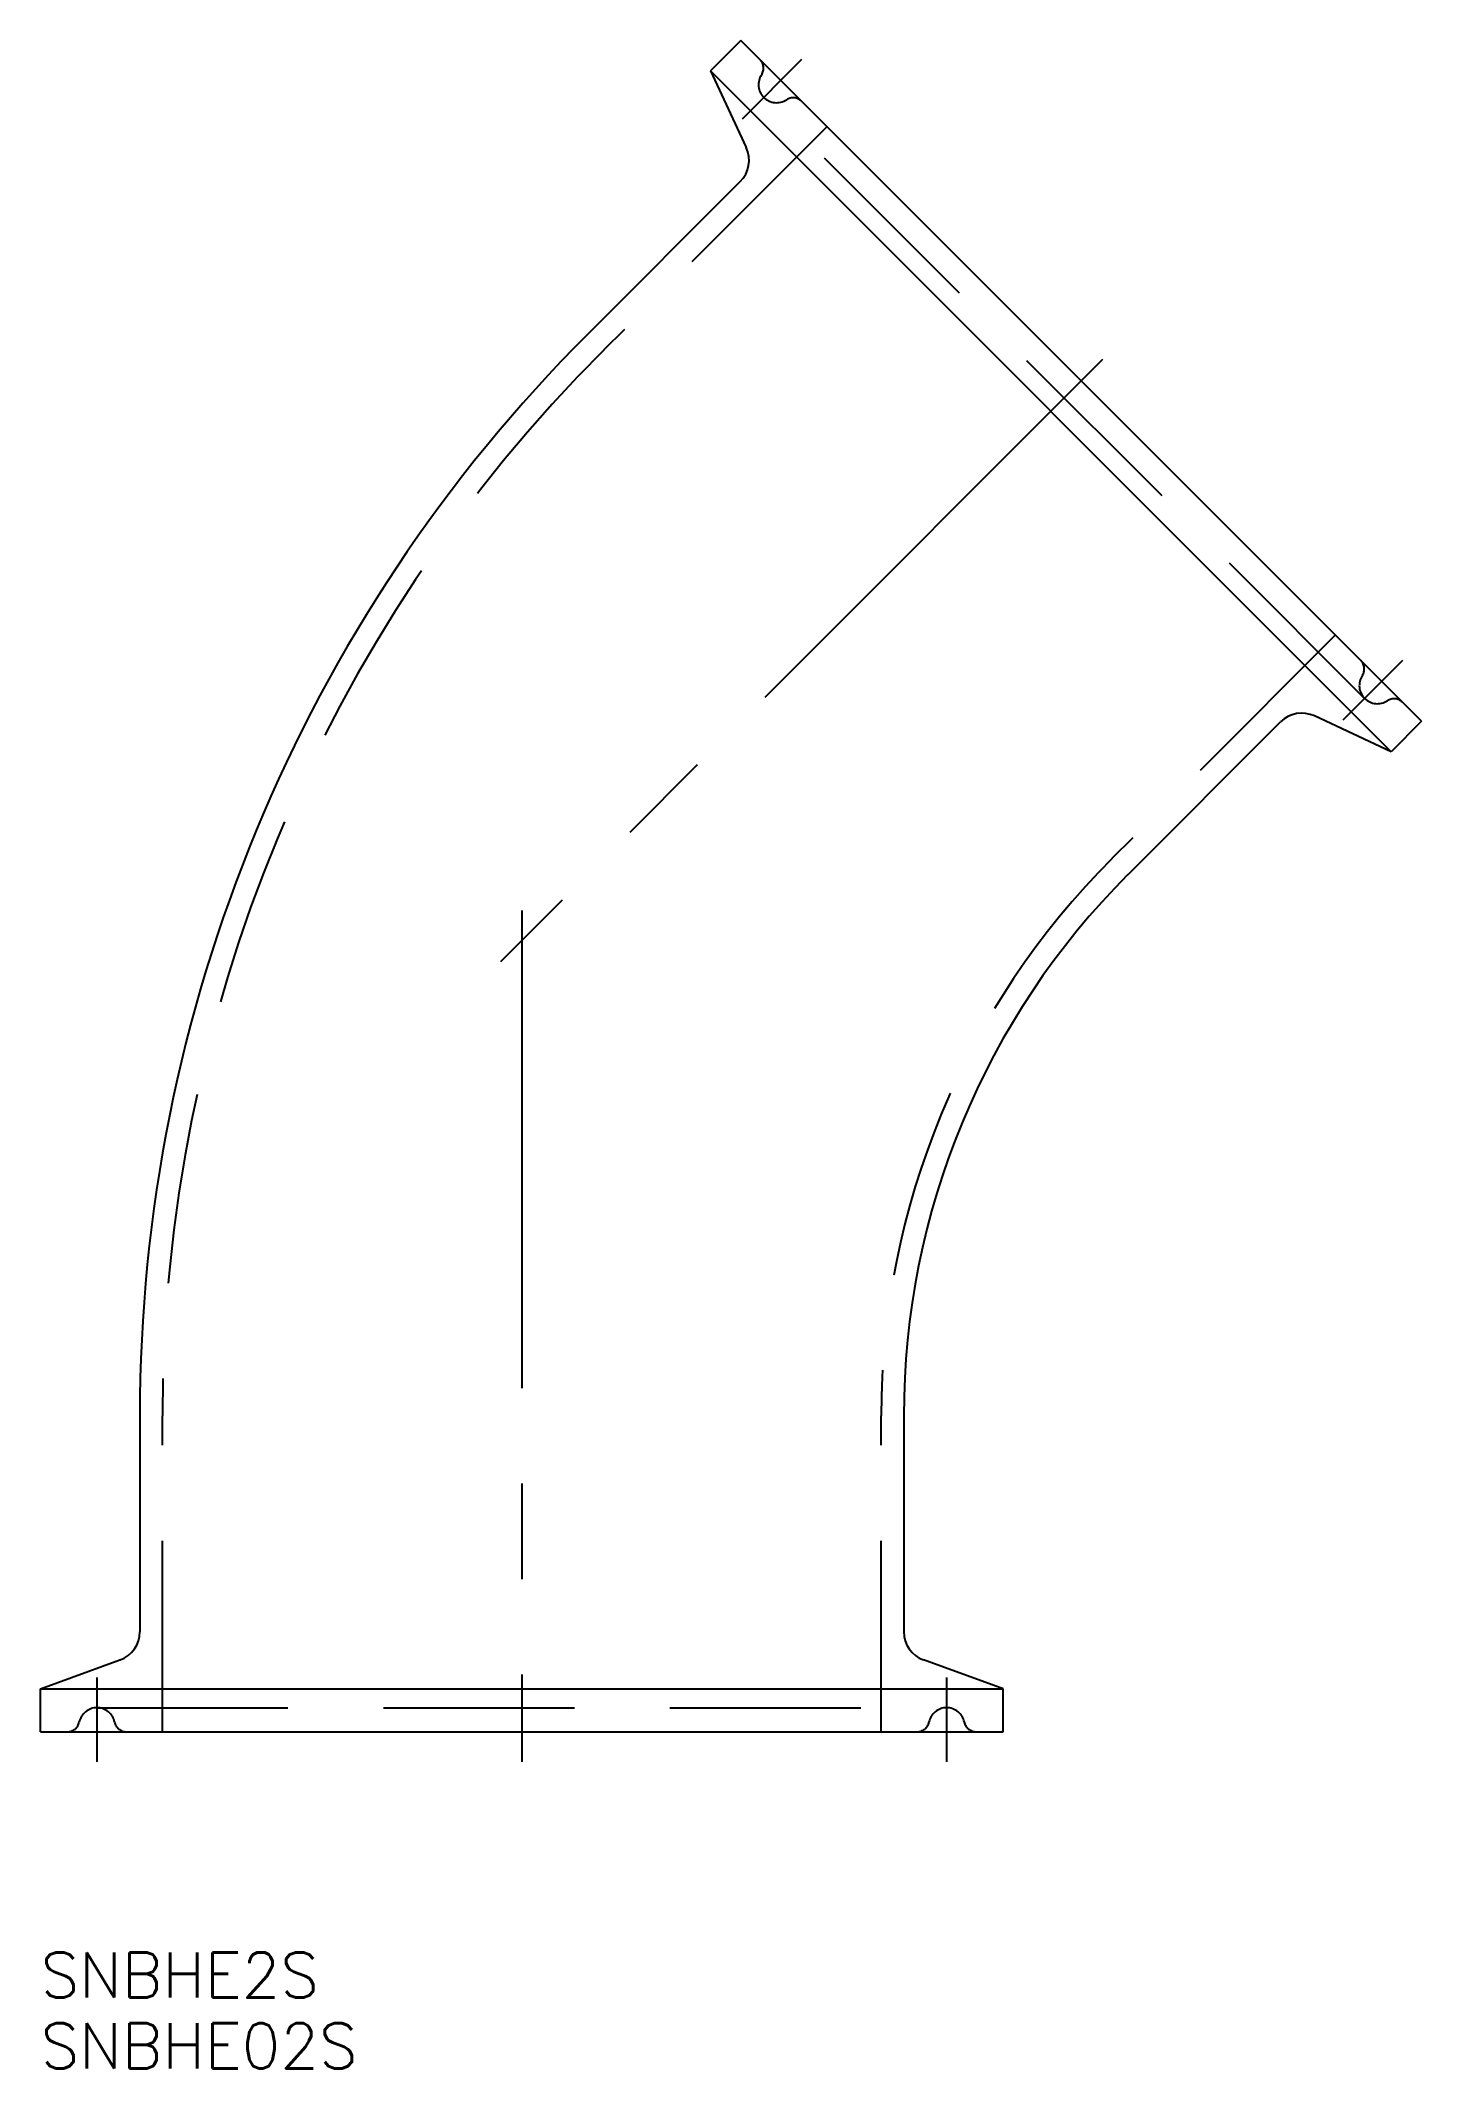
# Model space of a CAD drawing. Extents: x -32 to 60, y -22 to 112.
import ezdxf

# ---------------------------------------------------------------- set-up
doc = ezdxf.new("R2010")
doc.units = 0
doc.linetypes.add('CENTER', pattern=[50.8, 31.75, -6.35, 6.35, -6.35])
doc.linetypes.add('DASHED', pattern=[19.05, 12.7, -6.35])
doc.layers.get('0').update_dxf_attribs({"linetype": 'CONTINUOUS'})
doc.layers.add('CENTER', color=1, linetype='CENTER')
doc.styles.get("Standard").update_dxf_attribs({"font": 'txt.shx', "height": 3, "bigfont": 'bigfont.shx'})

msp = doc.modelspace()

# ---------------------------------------------------------------- linework, layer by layer
at = {"color": 7, "linetype": 'CONTINUOUS'}
for p, q in [((14.57, 112.42), (12.55, 110.41)), ((59.82, 67.17), (14.57, 112.42)), ((57.81, 65.15), (12.55, 110.41)), ((12.55, 110.41), (14.93, 105.31)), ((4.38, 92.91), (14.53, 103.05)), ((57.81, 65.15), (52.71, 67.53)), ((40.31, 56.98), (50.45, 67.13)), ((59.82, 67.17), (57.81, 65.15)), ((-25.4, 21), (-25.4, 6.65)), ((25.4, 21), (25.4, 6.65)), ((-32, 2.85), (-26.72, 4.77)), ((32, 2.85), (26.72, 4.77)), ((-32, 2.85), (32, 2.85)), ((-32, 0), (-32, 2.85)), ((32, 0), (32, 2.85)), ((-32, 0), (32, 0))]:
    msp.add_line(p, q, dxfattribs=at)
at = {"color": 3, "linetype": 'DASHED'}
for p, q in [((56.04, 68.69), (16.09, 108.64)), ((20.29, 106.69), (5.44, 91.84)), ((54.09, 72.89), (39.24, 58.04)), ((-23.9, 0), (-23.9, 21)), ((23.9, 0), (23.9, 21)), ((-28.25, 1.6), (28.25, 1.6))]:
    msp.add_line(p, q, dxfattribs=at)
for centre, radius, start, end in [((15.27, 110.59), 0.8, 326.537, 45), ((16.94, 109.49), 1.2, 146.537, 303.463), ((18.04, 107.82), 0.8, 45, 123.463), ((76.29, 21), 100.19, 135, 180), ((56.89, 69.54), 1.2, 146.537, 303.463), ((55.22, 70.64), 0.8, 326.537, 45), ((57.99, 67.87), 0.8, 45, 123.463), ((76.29, 21), 52.39, 135, 180), ((-28.25, 0.4), 1.2, 11.537, 168.463), ((28.25, 0.4), 1.2, 11.537, 168.463), ((-30.21, 0.8), 0.8, 270, 348.463), ((-26.29, 0.8), 0.8, 191.537, 270), ((26.29, 0.8), 0.8, 270, 348.463), ((30.21, 0.8), 0.8, 191.537, 270)]:
    msp.add_arc(centre, radius, start, end, dxfattribs=at)
at = {"color": 7, "linetype": 'CONTINUOUS'}
for centre, radius, start, end in [((13.11, 104.46), 2, 315, 25), ((76.29, 21), 101.69, 135, 180), ((51.86, 65.71), 2, 65, 135), ((76.29, 21), 50.89, 135, 180), ((-27.4, 6.65), 2, 290, 0), ((27.4, 6.65), 2, 180, 250)]:
    msp.add_arc(centre, radius, start, end, dxfattribs=at)
at = {"layer": 'CENTER', "color": 1, "linetype": 'CENTER'}
for p, q in [((14.67, 107.22), (18.63, 111.18)), ((38.61, 91.21), (-1.41, 51.19)), ((54.62, 67.27), (58.58, 71.23)), ((0, 54.6), (0, -2)), ((-28.25, 3.6), (-28.25, -2)), ((28.25, 3.6), (28.25, -2))]:
    msp.add_line(p, q, dxfattribs=at)

# ---------------------------------------------------------------- texts
at = {"color": 7, "linetype": 'CONTINUOUS'}
for s, p in [('SNBHE2S', (-32, -17.67)), ('SNBHE02S', (-32, -22.38))]:
    msp.add_text(s, height=3, dxfattribs=at).set_placement(p)

doc.saveas('drawing.dxf')
